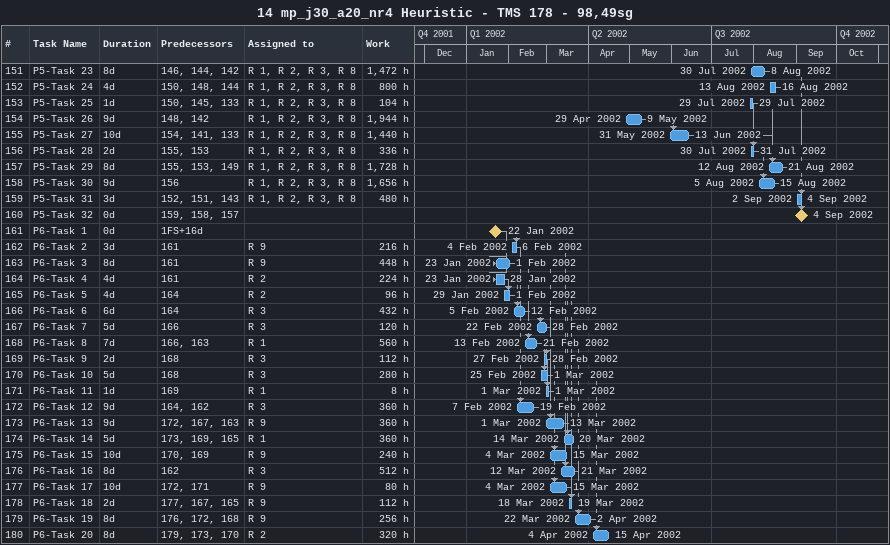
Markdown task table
14 mp_j30_a20_nr4 Heuristic - TMS 178 - 98,49sg

| ID | Task | Duration | Start | Finish | Predecessors | Resources | Work (h) |
|---|---|---|---|---|---|---|---|
| 151 | P5-Task 23 | 8d | 2002-07-30 | 2002-08-08 | 146, 144, 142 | R 1, R 2, R 3, R 8 | 1472 |
| 152 | P5-Task 24 | 4d | 2002-08-13 | 2002-08-16 | 150, 148, 144 | R 1, R 2, R 3, R 8 | 800 |
| 153 | P5-Task 25 | 1d | 2002-07-29 | 2002-07-29 | 150, 145, 133 | R 1, R 2, R 3, R 8 | 104 |
| 154 | P5-Task 26 | 9d | 2002-04-29 | 2002-05-09 | 148, 142 | R 1, R 2, R 3, R 8 | 1944 |
| 155 | P5-Task 27 | 10d | 2002-05-31 | 2002-06-13 | 154, 141, 133 | R 1, R 2, R 3, R 8 | 1440 |
| 156 | P5-Task 28 | 2d | 2002-07-30 | 2002-07-31 | 155, 153 | R 1, R 2, R 3, R 8 | 336 |
| 157 | P5-Task 29 | 8d | 2002-08-12 | 2002-08-21 | 155, 153, 149 | R 1, R 2, R 3, R 8 | 1728 |
| 158 | P5-Task 30 | 9d | 2002-08-05 | 2002-08-15 | 156 | R 1, R 2, R 3, R 8 | 1656 |
| 159 | P5-Task 31 | 3d | 2002-09-02 | 2002-09-04 | 152, 151, 143 | R 1, R 2, R 3, R 8 | 480 |
| 160 | P5-Task 32 | 0d | 2002-09-04 | 2002-09-04 | 159, 158, 157 |  |  |
| 161 | P6-Task 1 | 0d | 2002-01-22 | 2002-01-22 | 1FS+16d |  |  |
| 162 | P6-Task 2 | 3d | 2002-02-04 | 2002-02-06 | 161 | R 9 | 216 |
| 163 | P6-Task 3 | 8d | 2002-01-23 | 2002-02-01 | 161 | R 9 | 448 |
| 164 | P6-Task 4 | 4d | 2002-01-23 | 2002-01-28 | 161 | R 2 | 224 |
| 165 | P6-Task 5 | 4d | 2002-01-29 | 2002-02-01 | 164 | R 2 | 96 |
| 166 | P6-Task 6 | 6d | 2002-02-05 | 2002-02-12 | 164 | R 3 | 432 |
| 167 | P6-Task 7 | 5d | 2002-02-22 | 2002-02-28 | 166 | R 3 | 120 |
| 168 | P6-Task 8 | 7d | 2002-02-13 | 2002-02-21 | 166, 163 | R 1 | 560 |
| 169 | P6-Task 9 | 2d | 2002-02-27 | 2002-02-28 | 168 | R 3 | 112 |
| 170 | P6-Task 10 | 5d | 2002-02-25 | 2002-03-01 | 168 | R 3 | 280 |
| 171 | P6-Task 11 | 1d | 2002-03-01 | 2002-03-01 | 169 | R 1 | 8 |
| 172 | P6-Task 12 | 9d | 2002-02-07 | 2002-02-19 | 164, 162 | R 3 | 360 |
| 173 | P6-Task 13 | 9d | 2002-03-01 | 2002-03-13 | 172, 167, 163 | R 9 | 360 |
| 174 | P6-Task 14 | 5d | 2002-03-14 | 2002-03-20 | 173, 169, 165 | R 1 | 360 |
| 175 | P6-Task 15 | 10d | 2002-03-04 | 2002-03-15 | 170, 169 | R 9 | 240 |
| 176 | P6-Task 16 | 8d | 2002-03-12 | 2002-03-21 | 162 | R 3 | 512 |
| 177 | P6-Task 17 | 10d | 2002-03-04 | 2002-03-15 | 172, 171 | R 9 | 80 |
| 178 | P6-Task 18 | 2d | 2002-03-18 | 2002-03-19 | 177, 167, 165 | R 9 | 112 |
| 179 | P6-Task 19 | 8d | 2002-03-22 | 2002-04-02 | 176, 172, 168 | R 9 | 256 |
| 180 | P6-Task 20 | 8d | 2002-04-04 | 2002-04-15 | 179, 173, 170 | R 2 | 320 |
